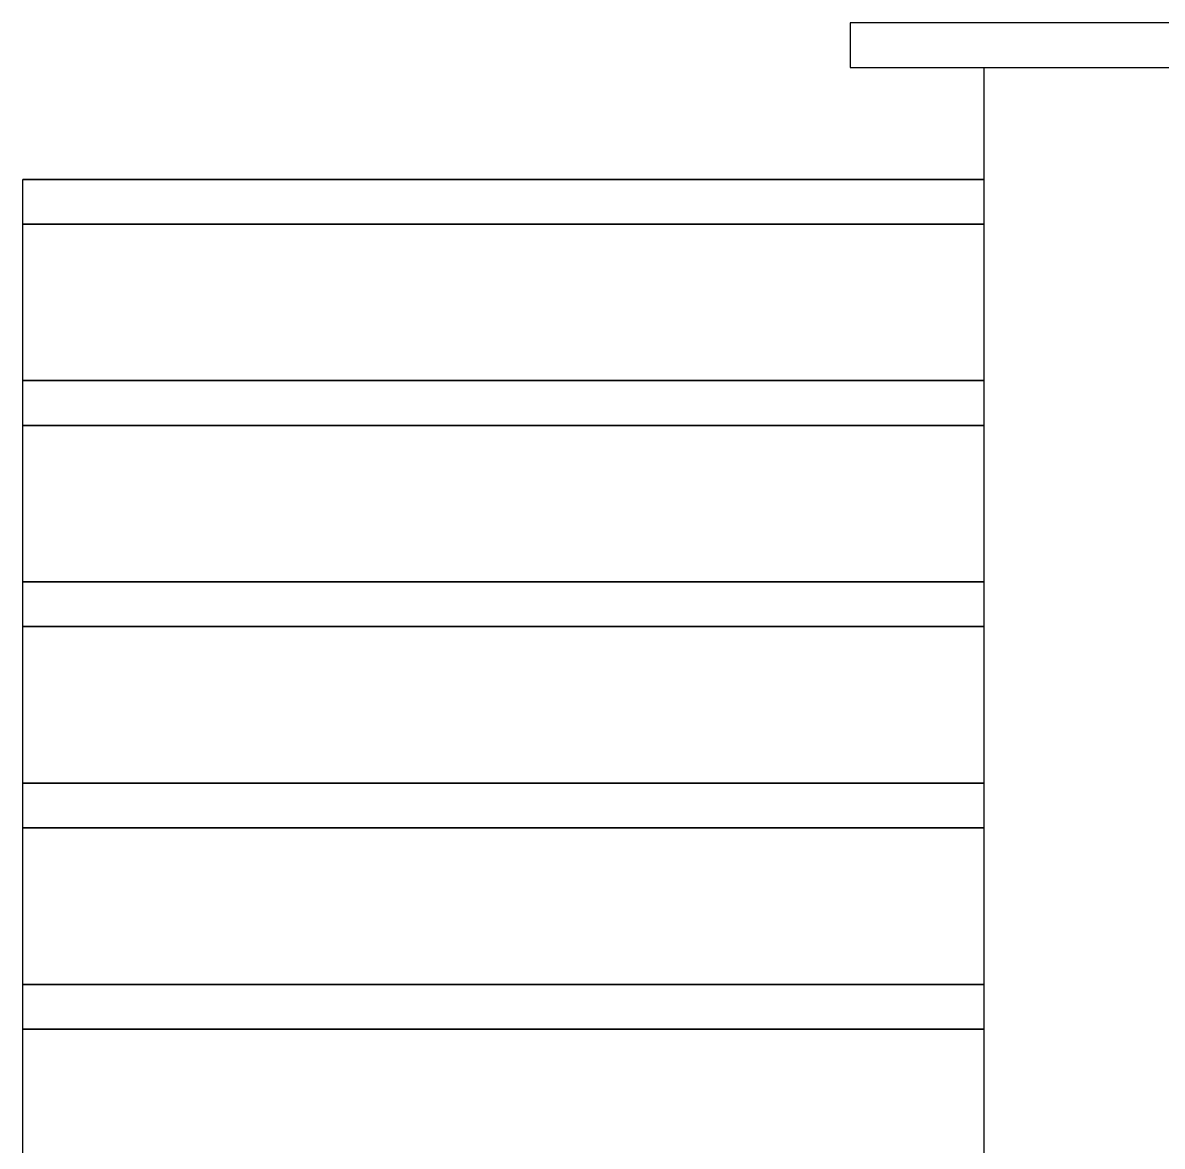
# Model space of a CAD drawing. Header units: millimetres. Extents: x 183355 to 194386, y -190559 to -183233.
# Drawn here: x 184942.2 to 185197, y -186493 to -186241.9 of the extents above; entities that cross this region are included whole.
import ezdxf

# ---------------------------------------------------------------- set-up
doc = ezdxf.new("R2010")
doc.units = ezdxf.units.MM
doc.header["$LTSCALE"] = 13
doc.layers.add('1', color=4, linetype='Continuous')
doc.layers.add('标注、文本', color=3, linetype='Continuous', lineweight=25)

# ---------------------------------------------------------------- blocks, each defined once
blk = doc.blocks.new('A$C43ED4F5E')
at = {"layer": '1', "ltscale": 5}
for p, q in [((335, 958.71), (185, 958.71)), ((185, 958.71), (185, 948.71)), ((335, 958.71), (185, 958.71)), ((185, 958.71), (185, 948.71)), ((185, 948.71), (335, 948.71)), ((185, 948.71), (335, 948.71)), ((215, 33.71), (215, 948.71)), ((215, 33.71), (215, 948.71)), ((0, 103.71), (0, 923.71)), ((0, 103.71), (0, 923.71)), ((215, 923.71), (0, 923.71)), ((215, 923.71), (0, 923.71)), ((215, 923.71), (0, 923.71)), ((215, 923.71), (0, 923.71)), ((0, 923.71), (215, 923.71)), ((0, 923.71), (215, 923.71)), ((215, 923.71), (0, 923.71)), ((215, 923.71), (0, 923.71)), ((215, 923.71), (0, 923.71)), ((215, 923.71), (0, 923.71)), ((0, 923.71), (215, 923.71)), ((0, 923.71), (215, 923.71)), ((215, 923.71), (0, 923.71)), ((215, 923.71), (0, 923.71)), ((215, 923.71), (0, 923.71)), ((215, 923.71), (0, 923.71)), ((0, 923.71), (215, 923.71)), ((0, 923.71), (215, 923.71)), ((215, 923.71), (0, 923.71)), ((215, 923.71), (0, 923.71)), ((215, 923.71), (0, 923.71)), ((215, 923.71), (0, 923.71)), ((0, 923.71), (215, 923.71)), ((0, 923.71), (215, 923.71)), ((215, 923.71), (0, 923.71)), ((215, 923.71), (0, 923.71)), ((215, 923.71), (0, 923.71)), ((215, 923.71), (0, 923.71)), ((0, 923.71), (215, 923.71)), ((0, 923.71), (215, 923.71)), ((215, 923.71), (0, 923.71)), ((215, 923.71), (0, 923.71)), ((215, 923.71), (0, 923.71)), ((215, 923.71), (0, 923.71)), ((0, 923.71), (215, 923.71)), ((0, 923.71), (215, 923.71)), ((215, 923.71), (0, 923.71)), ((215, 923.71), (0, 923.71)), ((215, 923.71), (0, 923.71)), ((215, 923.71), (0, 923.71)), ((0, 923.71), (215, 923.71)), ((0, 923.71), (215, 923.71)), ((215, 923.71), (0, 923.71)), ((215, 923.71), (0, 923.71)), ((215, 923.71), (0, 923.71)), ((215, 923.71), (0, 923.71)), ((0, 923.71), (215, 923.71)), ((0, 923.71), (215, 923.71)), ((215, 923.71), (0, 923.71)), ((215, 923.71), (0, 923.71)), ((215, 923.71), (0, 923.71)), ((215, 923.71), (0, 923.71)), ((0, 923.71), (215, 923.71)), ((0, 923.71), (215, 923.71)), ((215, 923.71), (0, 923.71)), ((215, 923.71), (0, 923.71)), ((215, 923.71), (0, 923.71)), ((215, 923.71), (0, 923.71)), ((0, 923.71), (215, 923.71)), ((0, 923.71), (215, 923.71)), ((215, 923.71), (0, 923.71)), ((215, 923.71), (0, 923.71)), ((215, 923.71), (0, 923.71)), ((215, 923.71), (0, 923.71)), ((0, 923.71), (215, 923.71)), ((0, 923.71), (215, 923.71)), ((215, 923.71), (0, 923.71)), ((215, 923.71), (0, 923.71)), ((215, 923.71), (0, 923.71)), ((215, 923.71), (0, 923.71)), ((0, 923.71), (215, 923.71)), ((0, 923.71), (215, 923.71)), ((215, 923.71), (0, 923.71)), ((215, 923.71), (0, 923.71)), ((215, 923.71), (0, 923.71)), ((215, 923.71), (0, 923.71)), ((0, 923.71), (215, 923.71)), ((0, 923.71), (215, 923.71)), ((215, 923.71), (0, 923.71)), ((215, 923.71), (0, 923.71)), ((215, 923.71), (0, 923.71)), ((215, 923.71), (0, 923.71)), ((0, 923.71), (215, 923.71)), ((0, 923.71), (215, 923.71)), ((215, 923.71), (0, 923.71)), ((215, 923.71), (0, 923.71)), ((215, 923.71), (0, 923.71)), ((215, 923.71), (0, 923.71)), ((0, 923.71), (215, 923.71)), ((0, 923.71), (215, 923.71)), ((215, 923.71), (0, 923.71)), ((215, 923.71), (0, 923.71)), ((215, 923.71), (0, 923.71)), ((215, 923.71), (0, 923.71)), ((0, 923.71), (215, 923.71)), ((0, 923.71), (215, 923.71)), ((215, 923.71), (0, 923.71)), ((215, 923.71), (0, 923.71)), ((215, 923.71), (0, 923.71)), ((215, 923.71), (0, 923.71)), ((0, 923.71), (215, 923.71)), ((0, 923.71), (215, 923.71)), ((215, 923.71), (0, 923.71)), ((215, 923.71), (0, 923.71)), ((215, 923.71), (0, 923.71)), ((215, 923.71), (0, 923.71)), ((0, 923.71), (215, 923.71)), ((0, 923.71), (215, 923.71)), ((215, 923.71), (0, 923.71)), ((215, 923.71), (0, 923.71)), ((215, 923.71), (0, 923.71)), ((215, 923.71), (0, 923.71)), ((0, 923.71), (215, 923.71)), ((0, 923.71), (215, 923.71)), ((215, 923.71), (0, 923.71)), ((215, 923.71), (0, 923.71)), ((215, 923.71), (0, 923.71)), ((215, 923.71), (0, 923.71)), ((0, 923.71), (215, 923.71)), ((0, 923.71), (215, 923.71)), ((215, 923.71), (0, 923.71)), ((215, 923.71), (0, 923.71)), ((215, 923.71), (0, 923.71)), ((215, 923.71), (0, 923.71)), ((0, 923.71), (215, 923.71)), ((0, 923.71), (215, 923.71)), ((215, 923.71), (0, 923.71)), ((215, 923.71), (0, 923.71)), ((215, 923.71), (0, 923.71)), ((215, 923.71), (0, 923.71)), ((0, 923.71), (215, 923.71)), ((0, 923.71), (215, 923.71)), ((215, 923.71), (0, 923.71)), ((215, 923.71), (0, 923.71)), ((215, 923.71), (0, 923.71)), ((215, 923.71), (0, 923.71)), ((0, 923.71), (215, 923.71)), ((0, 923.71), (215, 923.71)), ((215, 923.71), (0, 923.71)), ((215, 923.71), (0, 923.71)), ((215, 923.71), (0, 923.71)), ((215, 923.71), (0, 923.71)), ((0, 923.71), (215, 923.71)), ((0, 923.71), (215, 923.71)), ((215, 923.71), (0, 923.71)), ((215, 923.71), (0, 923.71)), ((215, 923.71), (0, 923.71)), ((215, 923.71), (0, 923.71)), ((0, 923.71), (215, 923.71)), ((0, 923.71), (215, 923.71)), ((215, 923.71), (0, 923.71)), ((215, 923.71), (0, 923.71)), ((215, 923.71), (0, 923.71)), ((215, 923.71), (0, 923.71)), ((0, 923.71), (215, 923.71)), ((0, 923.71), (215, 923.71)), ((215, 923.71), (0, 923.71)), ((215, 923.71), (0, 923.71)), ((215, 923.71), (0, 923.71)), ((215, 923.71), (0, 923.71)), ((0, 923.71), (215, 923.71)), ((0, 923.71), (215, 923.71)), ((215, 923.71), (0, 923.71)), ((215, 923.71), (0, 923.71)), ((215, 923.71), (0, 923.71)), ((215, 923.71), (0, 923.71)), ((0, 923.71), (215, 923.71)), ((0, 923.71), (215, 923.71)), ((215, 923.71), (0, 923.71)), ((215, 923.71), (0, 923.71)), ((215, 923.71), (0, 923.71)), ((215, 923.71), (0, 923.71)), ((0, 923.71), (215, 923.71)), ((0, 923.71), (215, 923.71)), ((215, 923.71), (0, 923.71)), ((215, 923.71), (0, 923.71)), ((215, 923.71), (0, 923.71)), ((215, 923.71), (0, 923.71)), ((0, 923.71), (215, 923.71)), ((0, 923.71), (215, 923.71)), ((215, 923.71), (0, 923.71)), ((215, 923.71), (0, 923.71)), ((215, 923.71), (0, 923.71)), ((215, 923.71), (0, 923.71)), ((0, 923.71), (215, 923.71)), ((0, 923.71), (215, 923.71)), ((215, 923.71), (0, 923.71)), ((215, 923.71), (0, 923.71)), ((215, 923.71), (0, 923.71)), ((215, 923.71), (0, 923.71)), ((0, 923.71), (215, 923.71)), ((0, 923.71), (215, 923.71)), ((215, 923.71), (0, 923.71)), ((215, 923.71), (0, 923.71)), ((215, 923.71), (0, 923.71)), ((215, 923.71), (0, 923.71)), ((0, 923.71), (215, 923.71)), ((0, 923.71), (215, 923.71)), ((215, 923.71), (0, 923.71)), ((215, 923.71), (0, 923.71)), ((215, 923.71), (0, 923.71)), ((215, 923.71), (0, 923.71)), ((0, 923.71), (215, 923.71)), ((0, 923.71), (215, 923.71)), ((215, 923.71), (0, 923.71)), ((215, 923.71), (0, 923.71)), ((215, 923.71), (0, 923.71)), ((215, 923.71), (0, 923.71)), ((0, 923.71), (215, 923.71)), ((0, 923.71), (215, 923.71)), ((215, 923.71), (0, 923.71)), ((215, 923.71), (0, 923.71)), ((215, 923.71), (0, 923.71)), ((215, 923.71), (0, 923.71)), ((0, 923.71), (215, 923.71)), ((0, 923.71), (215, 923.71)), ((215, 923.71), (0, 923.71)), ((215, 923.71), (0, 923.71)), ((215, 923.71), (0, 923.71)), ((215, 923.71), (0, 923.71)), ((0, 923.71), (215, 923.71)), ((0, 923.71), (215, 923.71)), ((215, 923.71), (0, 923.71)), ((215, 923.71), (0, 923.71)), ((215, 923.71), (0, 923.71)), ((215, 923.71), (0, 923.71)), ((0, 923.71), (215, 923.71)), ((0, 923.71), (215, 923.71)), ((215, 923.71), (0, 923.71)), ((215, 923.71), (0, 923.71)), ((215, 923.71), (0, 923.71)), ((215, 923.71), (0, 923.71)), ((0, 923.71), (215, 923.71)), ((0, 923.71), (215, 923.71)), ((215, 923.71), (0, 923.71)), ((215, 923.71), (0, 923.71)), ((215, 923.71), (0, 923.71)), ((215, 923.71), (0, 923.71)), ((0, 923.71), (215, 923.71)), ((0, 923.71), (215, 923.71)), ((215, 913.71), (0, 913.71)), ((215, 913.71), (0, 913.71)), ((215, 913.71), (0, 913.71)), ((215, 913.71), (0, 913.71)), ((0, 913.71), (215, 913.71)), ((215, 913.71), (0, 913.71)), ((215, 913.71), (0, 913.71)), ((215, 913.71), (0, 913.71)), ((215, 913.71), (0, 913.71)), ((0, 913.71), (215, 913.71)), ((215, 913.71), (0, 913.71)), ((215, 913.71), (0, 913.71)), ((215, 913.71), (0, 913.71)), ((215, 913.71), (0, 913.71)), ((0, 913.71), (215, 913.71)), ((215, 913.71), (0, 913.71)), ((215, 913.71), (0, 913.71)), ((215, 913.71), (0, 913.71)), ((215, 913.71), (0, 913.71)), ((0, 913.71), (215, 913.71)), ((215, 913.71), (0, 913.71)), ((215, 913.71), (0, 913.71)), ((215, 913.71), (0, 913.71)), ((215, 913.71), (0, 913.71)), ((0, 913.71), (215, 913.71)), ((215, 913.71), (0, 913.71)), ((215, 913.71), (0, 913.71)), ((215, 913.71), (0, 913.71)), ((215, 913.71), (0, 913.71)), ((0, 913.71), (215, 913.71)), ((215, 913.71), (0, 913.71)), ((215, 913.71), (0, 913.71)), ((215, 913.71), (0, 913.71)), ((215, 913.71), (0, 913.71)), ((0, 913.71), (215, 913.71)), ((215, 913.71), (0, 913.71)), ((215, 913.71), (0, 913.71)), ((215, 913.71), (0, 913.71)), ((215, 913.71), (0, 913.71)), ((0, 913.71), (215, 913.71)), ((215, 913.71), (0, 913.71)), ((215, 913.71), (0, 913.71)), ((215, 913.71), (0, 913.71)), ((215, 913.71), (0, 913.71)), ((0, 913.71), (215, 913.71)), ((215, 913.71), (0, 913.71)), ((215, 913.71), (0, 913.71)), ((215, 913.71), (0, 913.71)), ((215, 913.71), (0, 913.71)), ((0, 913.71), (215, 913.71)), ((215, 913.71), (0, 913.71)), ((215, 913.71), (0, 913.71)), ((215, 913.71), (0, 913.71)), ((215, 913.71), (0, 913.71)), ((0, 913.71), (215, 913.71)), ((215, 913.71), (0, 913.71)), ((215, 913.71), (0, 913.71)), ((215, 913.71), (0, 913.71)), ((215, 913.71), (0, 913.71)), ((0, 913.71), (215, 913.71)), ((215, 913.71), (0, 913.71)), ((215, 913.71), (0, 913.71)), ((215, 913.71), (0, 913.71)), ((215, 913.71), (0, 913.71)), ((0, 913.71), (215, 913.71)), ((215, 913.71), (0, 913.71)), ((215, 913.71), (0, 913.71)), ((215, 913.71), (0, 913.71)), ((215, 913.71), (0, 913.71)), ((0, 913.71), (215, 913.71)), ((215, 913.71), (0, 913.71)), ((215, 913.71), (0, 913.71)), ((215, 913.71), (0, 913.71)), ((215, 913.71), (0, 913.71)), ((0, 913.71), (215, 913.71)), ((215, 913.71), (0, 913.71)), ((215, 913.71), (0, 913.71)), ((215, 913.71), (0, 913.71)), ((215, 913.71), (0, 913.71)), ((0, 913.71), (215, 913.71)), ((215, 913.71), (0, 913.71)), ((215, 913.71), (0, 913.71)), ((215, 913.71), (0, 913.71)), ((215, 913.71), (0, 913.71)), ((0, 913.71), (215, 913.71)), ((215, 913.71), (0, 913.71)), ((215, 913.71), (0, 913.71)), ((215, 913.71), (0, 913.71)), ((215, 913.71), (0, 913.71)), ((0, 913.71), (215, 913.71)), ((215, 913.71), (0, 913.71)), ((215, 913.71), (0, 913.71)), ((215, 913.71), (0, 913.71)), ((215, 913.71), (0, 913.71)), ((0, 913.71), (215, 913.71)), ((215, 913.71), (0, 913.71)), ((215, 913.71), (0, 913.71)), ((215, 913.71), (0, 913.71)), ((215, 913.71), (0, 913.71)), ((0, 913.71), (215, 913.71)), ((215, 913.71), (0, 913.71)), ((215, 913.71), (0, 913.71)), ((215, 913.71), (0, 913.71)), ((215, 913.71), (0, 913.71)), ((0, 913.71), (215, 913.71)), ((215, 913.71), (0, 913.71)), ((215, 913.71), (0, 913.71)), ((215, 913.71), (0, 913.71)), ((215, 913.71), (0, 913.71)), ((0, 913.71), (215, 913.71)), ((215, 913.71), (0, 913.71)), ((215, 913.71), (0, 913.71)), ((215, 913.71), (0, 913.71)), ((215, 913.71), (0, 913.71)), ((0, 913.71), (215, 913.71)), ((215, 913.71), (0, 913.71)), ((215, 913.71), (0, 913.71)), ((215, 913.71), (0, 913.71)), ((215, 913.71), (0, 913.71)), ((0, 913.71), (215, 913.71)), ((215, 913.71), (0, 913.71)), ((215, 913.71), (0, 913.71)), ((215, 913.71), (0, 913.71)), ((215, 913.71), (0, 913.71)), ((0, 913.71), (215, 913.71)), ((215, 913.71), (0, 913.71)), ((215, 913.71), (0, 913.71)), ((215, 913.71), (0, 913.71)), ((215, 913.71), (0, 913.71)), ((0, 913.71), (215, 913.71)), ((215, 913.71), (0, 913.71)), ((215, 913.71), (0, 913.71)), ((215, 913.71), (0, 913.71)), ((215, 913.71), (0, 913.71)), ((0, 913.71), (215, 913.71)), ((215, 913.71), (0, 913.71)), ((215, 913.71), (0, 913.71)), ((215, 913.71), (0, 913.71)), ((215, 913.71), (0, 913.71)), ((0, 913.71), (215, 913.71)), ((215, 913.71), (0, 913.71)), ((215, 913.71), (0, 913.71)), ((215, 913.71), (0, 913.71)), ((215, 913.71), (0, 913.71)), ((0, 913.71), (215, 913.71)), ((215, 913.71), (0, 913.71)), ((215, 913.71), (0, 913.71)), ((215, 913.71), (0, 913.71)), ((215, 913.71), (0, 913.71)), ((0, 913.71), (215, 913.71)), ((215, 913.71), (0, 913.71)), ((215, 913.71), (0, 913.71)), ((215, 913.71), (0, 913.71)), ((215, 913.71), (0, 913.71)), ((0, 913.71), (215, 913.71)), ((215, 913.71), (0, 913.71)), ((215, 913.71), (0, 913.71)), ((215, 913.71), (0, 913.71)), ((215, 913.71), (0, 913.71)), ((0, 913.71), (215, 913.71)), ((215, 913.71), (0, 913.71)), ((215, 913.71), (0, 913.71)), ((215, 913.71), (0, 913.71)), ((215, 913.71), (0, 913.71)), ((0, 913.71), (215, 913.71)), ((215, 913.71), (0, 913.71)), ((215, 913.71), (0, 913.71)), ((215, 913.71), (0, 913.71)), ((215, 913.71), (0, 913.71)), ((0, 913.71), (215, 913.71)), ((215, 913.71), (0, 913.71)), ((215, 913.71), (0, 913.71)), ((215, 913.71), (0, 913.71)), ((215, 913.71), (0, 913.71)), ((0, 913.71), (215, 913.71)), ((215, 913.71), (0, 913.71)), ((215, 913.71), (0, 913.71)), ((215, 913.71), (0, 913.71)), ((215, 913.71), (0, 913.71)), ((0, 913.71), (215, 913.71)), ((215, 913.71), (0, 913.71)), ((215, 913.71), (0, 913.71)), ((215, 913.71), (0, 913.71)), ((215, 913.71), (0, 913.71)), ((0, 913.71), (215, 913.71)), ((215, 913.71), (0, 913.71)), ((215, 913.71), (0, 913.71)), ((215, 913.71), (0, 913.71)), ((215, 913.71), (0, 913.71)), ((0, 913.71), (215, 913.71)), ((215, 913.71), (0, 913.71)), ((215, 913.71), (0, 913.71)), ((215, 913.71), (0, 913.71)), ((215, 913.71), (0, 913.71)), ((0, 913.71), (215, 913.71)), ((215, 913.71), (0, 913.71)), ((215, 913.71), (0, 913.71)), ((215, 913.71), (0, 913.71)), ((215, 913.71), (0, 913.71)), ((0, 913.71), (215, 913.71)), ((215, 878.71), (0, 878.71)), ((215, 878.71), (0, 878.71)), ((215, 878.71), (0, 878.71)), ((215, 878.71), (0, 878.71)), ((0, 878.71), (215, 878.71)), ((0, 878.71), (215, 878.71)), ((215, 878.71), (0, 878.71)), ((215, 878.71), (0, 878.71)), ((215, 878.71), (0, 878.71)), ((215, 878.71), (0, 878.71)), ((0, 878.71), (215, 878.71)), ((0, 878.71), (215, 878.71)), ((215, 878.71), (0, 878.71)), ((215, 878.71), (0, 878.71)), ((215, 878.71), (0, 878.71)), ((215, 878.71), (0, 878.71)), ((0, 878.71), (215, 878.71)), ((0, 878.71), (215, 878.71)), ((215, 878.71), (0, 878.71)), ((215, 878.71), (0, 878.71)), ((215, 878.71), (0, 878.71)), ((215, 878.71), (0, 878.71)), ((0, 878.71), (215, 878.71)), ((0, 878.71), (215, 878.71)), ((215, 878.71), (0, 878.71)), ((215, 878.71), (0, 878.71)), ((215, 878.71), (0, 878.71)), ((215, 878.71), (0, 878.71)), ((0, 878.71), (215, 878.71)), ((0, 878.71), (215, 878.71)), ((215, 878.71), (0, 878.71)), ((215, 878.71), (0, 878.71)), ((215, 878.71), (0, 878.71)), ((215, 878.71), (0, 878.71)), ((0, 878.71), (215, 878.71)), ((0, 878.71), (215, 878.71)), ((215, 878.71), (0, 878.71)), ((215, 878.71), (0, 878.71)), ((215, 878.71), (0, 878.71)), ((215, 878.71), (0, 878.71)), ((0, 878.71), (215, 878.71)), ((0, 878.71), (215, 878.71)), ((215, 878.71), (0, 878.71)), ((215, 878.71), (0, 878.71)), ((215, 878.71), (0, 878.71)), ((215, 878.71), (0, 878.71)), ((0, 878.71), (215, 878.71)), ((0, 878.71), (215, 878.71)), ((215, 868.71), (0, 868.71)), ((215, 868.71), (0, 868.71)), ((215, 868.71), (0, 868.71)), ((215, 868.71), (0, 868.71)), ((0, 868.71), (215, 868.71)), ((215, 868.71), (0, 868.71)), ((215, 868.71), (0, 868.71)), ((215, 868.71), (0, 868.71)), ((215, 868.71), (0, 868.71)), ((0, 868.71), (215, 868.71)), ((215, 868.71), (0, 868.71)), ((215, 868.71), (0, 868.71)), ((215, 868.71), (0, 868.71)), ((215, 868.71), (0, 868.71)), ((0, 868.71), (215, 868.71)), ((215, 868.71), (0, 868.71)), ((215, 868.71), (0, 868.71)), ((215, 868.71), (0, 868.71)), ((215, 868.71), (0, 868.71)), ((0, 868.71), (215, 868.71)), ((215, 868.71), (0, 868.71)), ((215, 868.71), (0, 868.71)), ((215, 868.71), (0, 868.71)), ((215, 868.71), (0, 868.71)), ((0, 868.71), (215, 868.71)), ((215, 868.71), (0, 868.71)), ((215, 868.71), (0, 868.71)), ((215, 868.71), (0, 868.71)), ((215, 868.71), (0, 868.71)), ((0, 868.71), (215, 868.71)), ((215, 868.71), (0, 868.71)), ((215, 868.71), (0, 868.71)), ((215, 868.71), (0, 868.71)), ((215, 868.71), (0, 868.71)), ((0, 868.71), (215, 868.71)), ((215, 868.71), (0, 868.71)), ((215, 868.71), (0, 868.71)), ((215, 868.71), (0, 868.71)), ((215, 868.71), (0, 868.71)), ((0, 868.71), (215, 868.71)), ((215, 833.71), (0, 833.71)), ((215, 833.71), (0, 833.71)), ((215, 833.71), (0, 833.71)), ((215, 833.71), (0, 833.71)), ((0, 833.71), (215, 833.71)), ((0, 833.71), (215, 833.71)), ((215, 833.71), (0, 833.71)), ((215, 833.71), (0, 833.71)), ((215, 833.71), (0, 833.71)), ((215, 833.71), (0, 833.71)), ((0, 833.71), (215, 833.71)), ((0, 833.71), (215, 833.71)), ((215, 833.71), (0, 833.71)), ((215, 833.71), (0, 833.71)), ((215, 833.71), (0, 833.71)), ((215, 833.71), (0, 833.71)), ((0, 833.71), (215, 833.71)), ((0, 833.71), (215, 833.71)), ((215, 833.71), (0, 833.71)), ((215, 833.71), (0, 833.71)), ((215, 833.71), (0, 833.71)), ((215, 833.71), (0, 833.71)), ((0, 833.71), (215, 833.71)), ((0, 833.71), (215, 833.71)), ((215, 833.71), (0, 833.71)), ((215, 833.71), (0, 833.71)), ((215, 833.71), (0, 833.71)), ((215, 833.71), (0, 833.71)), ((0, 833.71), (215, 833.71)), ((0, 833.71), (215, 833.71)), ((215, 833.71), (0, 833.71)), ((215, 833.71), (0, 833.71)), ((215, 833.71), (0, 833.71)), ((215, 833.71), (0, 833.71)), ((0, 833.71), (215, 833.71)), ((0, 833.71), (215, 833.71)), ((215, 833.71), (0, 833.71)), ((215, 833.71), (0, 833.71)), ((215, 833.71), (0, 833.71)), ((215, 833.71), (0, 833.71)), ((0, 833.71), (215, 833.71)), ((0, 833.71), (215, 833.71)), ((215, 833.71), (0, 833.71)), ((215, 833.71), (0, 833.71)), ((215, 833.71), (0, 833.71)), ((215, 833.71), (0, 833.71)), ((0, 833.71), (215, 833.71)), ((0, 833.71), (215, 833.71)), ((215, 823.71), (0, 823.71)), ((215, 823.71), (0, 823.71)), ((215, 823.71), (0, 823.71)), ((215, 823.71), (0, 823.71)), ((0, 823.71), (215, 823.71)), ((215, 823.71), (0, 823.71)), ((215, 823.71), (0, 823.71)), ((215, 823.71), (0, 823.71)), ((215, 823.71), (0, 823.71)), ((0, 823.71), (215, 823.71)), ((215, 823.71), (0, 823.71)), ((215, 823.71), (0, 823.71)), ((215, 823.71), (0, 823.71)), ((215, 823.71), (0, 823.71)), ((0, 823.71), (215, 823.71)), ((215, 823.71), (0, 823.71)), ((215, 823.71), (0, 823.71)), ((215, 823.71), (0, 823.71)), ((215, 823.71), (0, 823.71)), ((0, 823.71), (215, 823.71)), ((215, 823.71), (0, 823.71)), ((215, 823.71), (0, 823.71)), ((215, 823.71), (0, 823.71)), ((215, 823.71), (0, 823.71)), ((0, 823.71), (215, 823.71)), ((215, 823.71), (0, 823.71)), ((215, 823.71), (0, 823.71)), ((215, 823.71), (0, 823.71)), ((215, 823.71), (0, 823.71)), ((0, 823.71), (215, 823.71)), ((215, 823.71), (0, 823.71)), ((215, 823.71), (0, 823.71)), ((215, 823.71), (0, 823.71)), ((215, 823.71), (0, 823.71)), ((0, 823.71), (215, 823.71)), ((215, 823.71), (0, 823.71)), ((215, 823.71), (0, 823.71)), ((215, 823.71), (0, 823.71)), ((215, 823.71), (0, 823.71)), ((0, 823.71), (215, 823.71)), ((215, 788.71), (0, 788.71)), ((215, 788.71), (0, 788.71)), ((215, 788.71), (0, 788.71)), ((215, 788.71), (0, 788.71)), ((0, 788.71), (215, 788.71)), ((0, 788.71), (215, 788.71)), ((215, 788.71), (0, 788.71)), ((215, 788.71), (0, 788.71)), ((215, 788.71), (0, 788.71)), ((215, 788.71), (0, 788.71)), ((0, 788.71), (215, 788.71)), ((0, 788.71), (215, 788.71)), ((215, 788.71), (0, 788.71)), ((215, 788.71), (0, 788.71)), ((215, 788.71), (0, 788.71)), ((215, 788.71), (0, 788.71)), ((0, 788.71), (215, 788.71)), ((0, 788.71), (215, 788.71)), ((215, 788.71), (0, 788.71)), ((215, 788.71), (0, 788.71)), ((215, 788.71), (0, 788.71)), ((215, 788.71), (0, 788.71)), ((0, 788.71), (215, 788.71)), ((0, 788.71), (215, 788.71)), ((215, 788.71), (0, 788.71)), ((215, 788.71), (0, 788.71)), ((215, 788.71), (0, 788.71)), ((215, 788.71), (0, 788.71)), ((0, 788.71), (215, 788.71)), ((0, 788.71), (215, 788.71)), ((215, 788.71), (0, 788.71)), ((215, 788.71), (0, 788.71)), ((215, 788.71), (0, 788.71)), ((215, 788.71), (0, 788.71)), ((0, 788.71), (215, 788.71)), ((0, 788.71), (215, 788.71)), ((215, 788.71), (0, 788.71)), ((215, 788.71), (0, 788.71)), ((215, 788.71), (0, 788.71)), ((215, 788.71), (0, 788.71)), ((0, 788.71), (215, 788.71)), ((0, 788.71), (215, 788.71)), ((215, 788.71), (0, 788.71)), ((215, 788.71), (0, 788.71)), ((215, 788.71), (0, 788.71)), ((215, 788.71), (0, 788.71)), ((0, 788.71), (215, 788.71)), ((0, 788.71), (215, 788.71)), ((215, 778.71), (0, 778.71)), ((215, 778.71), (0, 778.71)), ((215, 778.71), (0, 778.71)), ((215, 778.71), (0, 778.71)), ((0, 778.71), (215, 778.71)), ((215, 778.71), (0, 778.71)), ((215, 778.71), (0, 778.71)), ((215, 778.71), (0, 778.71)), ((215, 778.71), (0, 778.71)), ((0, 778.71), (215, 778.71)), ((215, 778.71), (0, 778.71)), ((215, 778.71), (0, 778.71)), ((215, 778.71), (0, 778.71)), ((215, 778.71), (0, 778.71)), ((0, 778.71), (215, 778.71)), ((215, 778.71), (0, 778.71)), ((215, 778.71), (0, 778.71)), ((215, 778.71), (0, 778.71)), ((215, 778.71), (0, 778.71)), ((0, 778.71), (215, 778.71)), ((215, 778.71), (0, 778.71)), ((215, 778.71), (0, 778.71)), ((215, 778.71), (0, 778.71)), ((215, 778.71), (0, 778.71)), ((0, 778.71), (215, 778.71)), ((215, 778.71), (0, 778.71)), ((215, 778.71), (0, 778.71)), ((215, 778.71), (0, 778.71)), ((215, 778.71), (0, 778.71)), ((0, 778.71), (215, 778.71)), ((215, 778.71), (0, 778.71)), ((215, 778.71), (0, 778.71)), ((215, 778.71), (0, 778.71)), ((215, 778.71), (0, 778.71)), ((0, 778.71), (215, 778.71)), ((215, 778.71), (0, 778.71)), ((215, 778.71), (0, 778.71)), ((215, 778.71), (0, 778.71)), ((215, 778.71), (0, 778.71)), ((0, 778.71), (215, 778.71)), ((215, 743.71), (0, 743.71)), ((215, 743.71), (0, 743.71)), ((215, 743.71), (0, 743.71)), ((215, 743.71), (0, 743.71)), ((0, 743.71), (215, 743.71)), ((0, 743.71), (215, 743.71)), ((215, 743.71), (0, 743.71)), ((215, 743.71), (0, 743.71)), ((215, 743.71), (0, 743.71)), ((215, 743.71), (0, 743.71)), ((0, 743.71), (215, 743.71)), ((0, 743.71), (215, 743.71)), ((215, 743.71), (0, 743.71)), ((215, 743.71), (0, 743.71)), ((215, 743.71), (0, 743.71)), ((215, 743.71), (0, 743.71)), ((0, 743.71), (215, 743.71)), ((0, 743.71), (215, 743.71)), ((215, 743.71), (0, 743.71)), ((215, 743.71), (0, 743.71)), ((215, 743.71), (0, 743.71)), ((215, 743.71), (0, 743.71)), ((0, 743.71), (215, 743.71)), ((0, 743.71), (215, 743.71)), ((215, 733.71), (0, 733.71)), ((215, 733.71), (0, 733.71)), ((215, 733.71), (0, 733.71)), ((215, 733.71), (0, 733.71)), ((0, 733.71), (215, 733.71)), ((215, 733.71), (0, 733.71)), ((215, 733.71), (0, 733.71)), ((215, 733.71), (0, 733.71)), ((215, 733.71), (0, 733.71)), ((0, 733.71), (215, 733.71)), ((215, 733.71), (0, 733.71)), ((215, 733.71), (0, 733.71)), ((215, 733.71), (0, 733.71)), ((215, 733.71), (0, 733.71)), ((0, 733.71), (215, 733.71)), ((215, 733.71), (0, 733.71)), ((215, 733.71), (0, 733.71)), ((215, 733.71), (0, 733.71)), ((215, 733.71), (0, 733.71)), ((0, 733.71), (215, 733.71))]:
    blk.add_line(p, q, dxfattribs=at)
at = {"layer": '标注、文本', "color": 4, "lineweight": 30}
for p, q in [((335, 958.71), (185, 958.71)), ((185, 958.71), (185, 948.71)), ((335, 958.71), (185, 958.71)), ((185, 958.71), (185, 948.71)), ((185, 948.71), (335, 948.71)), ((185, 948.71), (335, 948.71)), ((215, 33.71), (215, 948.71)), ((215, 33.71), (215, 948.71)), ((0, 103.71), (0, 923.71)), ((0, 103.71), (0, 923.71)), ((215, 923.71), (0, 923.71)), ((215, 923.71), (0, 923.71)), ((215, 923.71), (0, 923.71)), ((215, 923.71), (0, 923.71)), ((0, 923.71), (215, 923.71)), ((0, 923.71), (215, 923.71)), ((215, 923.71), (0, 923.71)), ((215, 923.71), (0, 923.71)), ((215, 923.71), (0, 923.71)), ((215, 923.71), (0, 923.71)), ((0, 923.71), (215, 923.71)), ((0, 923.71), (215, 923.71)), ((215, 923.71), (0, 923.71)), ((215, 923.71), (0, 923.71)), ((215, 923.71), (0, 923.71)), ((215, 923.71), (0, 923.71)), ((0, 923.71), (215, 923.71)), ((0, 923.71), (215, 923.71)), ((215, 923.71), (0, 923.71)), ((215, 923.71), (0, 923.71)), ((215, 923.71), (0, 923.71)), ((215, 923.71), (0, 923.71)), ((0, 923.71), (215, 923.71)), ((0, 923.71), (215, 923.71)), ((215, 923.71), (0, 923.71)), ((215, 923.71), (0, 923.71)), ((215, 923.71), (0, 923.71)), ((215, 923.71), (0, 923.71)), ((0, 923.71), (215, 923.71)), ((0, 923.71), (215, 923.71)), ((215, 923.71), (0, 923.71)), ((215, 923.71), (0, 923.71)), ((215, 923.71), (0, 923.71)), ((215, 923.71), (0, 923.71)), ((0, 923.71), (215, 923.71)), ((0, 923.71), (215, 923.71)), ((215, 923.71), (0, 923.71)), ((215, 923.71), (0, 923.71)), ((215, 923.71), (0, 923.71)), ((215, 923.71), (0, 923.71)), ((0, 923.71), (215, 923.71)), ((0, 923.71), (215, 923.71)), ((215, 923.71), (0, 923.71)), ((215, 923.71), (0, 923.71)), ((215, 923.71), (0, 923.71)), ((215, 923.71), (0, 923.71)), ((0, 923.71), (215, 923.71)), ((0, 923.71), (215, 923.71)), ((215, 923.71), (0, 923.71)), ((215, 923.71), (0, 923.71)), ((215, 923.71), (0, 923.71)), ((215, 923.71), (0, 923.71)), ((0, 923.71), (215, 923.71)), ((0, 923.71), (215, 923.71)), ((215, 923.71), (0, 923.71)), ((215, 923.71), (0, 923.71)), ((215, 923.71), (0, 923.71)), ((215, 923.71), (0, 923.71)), ((0, 923.71), (215, 923.71)), ((0, 923.71), (215, 923.71)), ((215, 923.71), (0, 923.71)), ((215, 923.71), (0, 923.71)), ((215, 923.71), (0, 923.71)), ((215, 923.71), (0, 923.71)), ((0, 923.71), (215, 923.71)), ((0, 923.71), (215, 923.71)), ((215, 923.71), (0, 923.71)), ((215, 923.71), (0, 923.71)), ((215, 923.71), (0, 923.71)), ((215, 923.71), (0, 923.71)), ((0, 923.71), (215, 923.71)), ((0, 923.71), (215, 923.71)), ((215, 923.71), (0, 923.71)), ((215, 923.71), (0, 923.71)), ((215, 923.71), (0, 923.71)), ((215, 923.71), (0, 923.71)), ((0, 923.71), (215, 923.71)), ((0, 923.71), (215, 923.71)), ((215, 923.71), (0, 923.71)), ((215, 923.71), (0, 923.71)), ((215, 923.71), (0, 923.71)), ((215, 923.71), (0, 923.71)), ((0, 923.71), (215, 923.71)), ((0, 923.71), (215, 923.71)), ((215, 923.71), (0, 923.71)), ((215, 923.71), (0, 923.71)), ((215, 923.71), (0, 923.71)), ((215, 923.71), (0, 923.71)), ((0, 923.71), (215, 923.71)), ((0, 923.71), (215, 923.71)), ((215, 923.71), (0, 923.71)), ((215, 923.71), (0, 923.71)), ((215, 923.71), (0, 923.71)), ((215, 923.71), (0, 923.71)), ((0, 923.71), (215, 923.71)), ((0, 923.71), (215, 923.71)), ((215, 923.71), (0, 923.71)), ((215, 923.71), (0, 923.71)), ((215, 923.71), (0, 923.71)), ((215, 923.71), (0, 923.71)), ((0, 923.71), (215, 923.71)), ((0, 923.71), (215, 923.71)), ((215, 923.71), (0, 923.71)), ((215, 923.71), (0, 923.71)), ((215, 923.71), (0, 923.71)), ((215, 923.71), (0, 923.71)), ((0, 923.71), (215, 923.71)), ((0, 923.71), (215, 923.71)), ((215, 923.71), (0, 923.71)), ((215, 923.71), (0, 923.71)), ((215, 923.71), (0, 923.71)), ((215, 923.71), (0, 923.71)), ((0, 923.71), (215, 923.71)), ((0, 923.71), (215, 923.71)), ((215, 923.71), (0, 923.71)), ((215, 923.71), (0, 923.71)), ((215, 923.71), (0, 923.71)), ((215, 923.71), (0, 923.71)), ((0, 923.71), (215, 923.71)), ((0, 923.71), (215, 923.71)), ((215, 923.71), (0, 923.71)), ((215, 923.71), (0, 923.71)), ((215, 923.71), (0, 923.71)), ((215, 923.71), (0, 923.71)), ((0, 923.71), (215, 923.71)), ((0, 923.71), (215, 923.71)), ((215, 923.71), (0, 923.71)), ((215, 923.71), (0, 923.71)), ((215, 923.71), (0, 923.71)), ((215, 923.71), (0, 923.71)), ((0, 923.71), (215, 923.71)), ((0, 923.71), (215, 923.71)), ((215, 923.71), (0, 923.71)), ((215, 923.71), (0, 923.71)), ((215, 923.71), (0, 923.71)), ((215, 923.71), (0, 923.71)), ((0, 923.71), (215, 923.71)), ((0, 923.71), (215, 923.71)), ((215, 923.71), (0, 923.71)), ((215, 923.71), (0, 923.71)), ((215, 923.71), (0, 923.71)), ((215, 923.71), (0, 923.71)), ((0, 923.71), (215, 923.71)), ((0, 923.71), (215, 923.71)), ((215, 923.71), (0, 923.71)), ((215, 923.71), (0, 923.71)), ((215, 923.71), (0, 923.71)), ((215, 923.71), (0, 923.71)), ((0, 923.71), (215, 923.71)), ((0, 923.71), (215, 923.71)), ((215, 923.71), (0, 923.71)), ((215, 923.71), (0, 923.71)), ((215, 923.71), (0, 923.71)), ((215, 923.71), (0, 923.71)), ((0, 923.71), (215, 923.71)), ((0, 923.71), (215, 923.71)), ((215, 923.71), (0, 923.71)), ((215, 923.71), (0, 923.71)), ((215, 923.71), (0, 923.71)), ((215, 923.71), (0, 923.71)), ((0, 923.71), (215, 923.71)), ((0, 923.71), (215, 923.71)), ((215, 923.71), (0, 923.71)), ((215, 923.71), (0, 923.71)), ((215, 923.71), (0, 923.71)), ((215, 923.71), (0, 923.71)), ((0, 923.71), (215, 923.71)), ((0, 923.71), (215, 923.71)), ((215, 923.71), (0, 923.71)), ((215, 923.71), (0, 923.71)), ((215, 923.71), (0, 923.71)), ((215, 923.71), (0, 923.71)), ((0, 923.71), (215, 923.71)), ((0, 923.71), (215, 923.71)), ((215, 923.71), (0, 923.71)), ((215, 923.71), (0, 923.71)), ((215, 923.71), (0, 923.71)), ((215, 923.71), (0, 923.71)), ((0, 923.71), (215, 923.71)), ((0, 923.71), (215, 923.71)), ((215, 923.71), (0, 923.71)), ((215, 923.71), (0, 923.71)), ((215, 923.71), (0, 923.71)), ((215, 923.71), (0, 923.71)), ((0, 923.71), (215, 923.71)), ((0, 923.71), (215, 923.71)), ((215, 923.71), (0, 923.71)), ((215, 923.71), (0, 923.71)), ((215, 923.71), (0, 923.71)), ((215, 923.71), (0, 923.71)), ((0, 923.71), (215, 923.71)), ((0, 923.71), (215, 923.71)), ((215, 923.71), (0, 923.71)), ((215, 923.71), (0, 923.71)), ((215, 923.71), (0, 923.71)), ((215, 923.71), (0, 923.71)), ((0, 923.71), (215, 923.71)), ((0, 923.71), (215, 923.71)), ((215, 923.71), (0, 923.71)), ((215, 923.71), (0, 923.71)), ((215, 923.71), (0, 923.71)), ((215, 923.71), (0, 923.71)), ((0, 923.71), (215, 923.71)), ((0, 923.71), (215, 923.71)), ((215, 923.71), (0, 923.71)), ((215, 923.71), (0, 923.71)), ((215, 923.71), (0, 923.71)), ((215, 923.71), (0, 923.71)), ((0, 923.71), (215, 923.71)), ((0, 923.71), (215, 923.71)), ((215, 923.71), (0, 923.71)), ((215, 923.71), (0, 923.71)), ((215, 923.71), (0, 923.71)), ((215, 923.71), (0, 923.71)), ((0, 923.71), (215, 923.71)), ((0, 923.71), (215, 923.71)), ((215, 923.71), (0, 923.71)), ((215, 923.71), (0, 923.71)), ((215, 923.71), (0, 923.71)), ((215, 923.71), (0, 923.71)), ((0, 923.71), (215, 923.71)), ((0, 923.71), (215, 923.71)), ((215, 923.71), (0, 923.71)), ((215, 923.71), (0, 923.71)), ((215, 923.71), (0, 923.71)), ((215, 923.71), (0, 923.71)), ((0, 923.71), (215, 923.71)), ((0, 923.71), (215, 923.71)), ((215, 923.71), (0, 923.71)), ((215, 923.71), (0, 923.71)), ((215, 923.71), (0, 923.71)), ((215, 923.71), (0, 923.71)), ((0, 923.71), (215, 923.71)), ((0, 923.71), (215, 923.71)), ((215, 923.71), (0, 923.71)), ((215, 923.71), (0, 923.71)), ((215, 923.71), (0, 923.71)), ((215, 923.71), (0, 923.71)), ((0, 923.71), (215, 923.71)), ((0, 923.71), (215, 923.71)), ((215, 913.71), (0, 913.71)), ((215, 913.71), (0, 913.71)), ((215, 913.71), (0, 913.71)), ((215, 913.71), (0, 913.71)), ((0, 913.71), (215, 913.71)), ((215, 913.71), (0, 913.71)), ((215, 913.71), (0, 913.71)), ((215, 913.71), (0, 913.71)), ((215, 913.71), (0, 913.71)), ((0, 913.71), (215, 913.71)), ((215, 913.71), (0, 913.71)), ((215, 913.71), (0, 913.71)), ((215, 913.71), (0, 913.71)), ((215, 913.71), (0, 913.71)), ((0, 913.71), (215, 913.71)), ((215, 913.71), (0, 913.71)), ((215, 913.71), (0, 913.71)), ((215, 913.71), (0, 913.71)), ((215, 913.71), (0, 913.71)), ((0, 913.71), (215, 913.71)), ((215, 913.71), (0, 913.71)), ((215, 913.71), (0, 913.71)), ((215, 913.71), (0, 913.71)), ((215, 913.71), (0, 913.71)), ((0, 913.71), (215, 913.71)), ((215, 913.71), (0, 913.71)), ((215, 913.71), (0, 913.71)), ((215, 913.71), (0, 913.71)), ((215, 913.71), (0, 913.71)), ((0, 913.71), (215, 913.71)), ((215, 913.71), (0, 913.71)), ((215, 913.71), (0, 913.71)), ((215, 913.71), (0, 913.71)), ((215, 913.71), (0, 913.71)), ((0, 913.71), (215, 913.71)), ((215, 913.71), (0, 913.71)), ((215, 913.71), (0, 913.71)), ((215, 913.71), (0, 913.71)), ((215, 913.71), (0, 913.71)), ((0, 913.71), (215, 913.71)), ((215, 913.71), (0, 913.71)), ((215, 913.71), (0, 913.71)), ((215, 913.71), (0, 913.71)), ((215, 913.71), (0, 913.71)), ((0, 913.71), (215, 913.71)), ((215, 913.71), (0, 913.71)), ((215, 913.71), (0, 913.71)), ((215, 913.71), (0, 913.71)), ((215, 913.71), (0, 913.71)), ((0, 913.71), (215, 913.71)), ((215, 913.71), (0, 913.71)), ((215, 913.71), (0, 913.71)), ((215, 913.71), (0, 913.71)), ((215, 913.71), (0, 913.71)), ((0, 913.71), (215, 913.71)), ((215, 913.71), (0, 913.71)), ((215, 913.71), (0, 913.71)), ((215, 913.71), (0, 913.71)), ((215, 913.71), (0, 913.71)), ((0, 913.71), (215, 913.71)), ((215, 913.71), (0, 913.71)), ((215, 913.71), (0, 913.71)), ((215, 913.71), (0, 913.71)), ((215, 913.71), (0, 913.71)), ((0, 913.71), (215, 913.71)), ((215, 913.71), (0, 913.71)), ((215, 913.71), (0, 913.71)), ((215, 913.71), (0, 913.71)), ((215, 913.71), (0, 913.71)), ((0, 913.71), (215, 913.71)), ((215, 913.71), (0, 913.71)), ((215, 913.71), (0, 913.71)), ((215, 913.71), (0, 913.71)), ((215, 913.71), (0, 913.71)), ((0, 913.71), (215, 913.71)), ((215, 913.71), (0, 913.71)), ((215, 913.71), (0, 913.71)), ((215, 913.71), (0, 913.71)), ((215, 913.71), (0, 913.71)), ((0, 913.71), (215, 913.71)), ((215, 913.71), (0, 913.71)), ((215, 913.71), (0, 913.71)), ((215, 913.71), (0, 913.71)), ((215, 913.71), (0, 913.71)), ((0, 913.71), (215, 913.71)), ((215, 913.71), (0, 913.71)), ((215, 913.71), (0, 913.71)), ((215, 913.71), (0, 913.71)), ((215, 913.71), (0, 913.71)), ((0, 913.71), (215, 913.71)), ((215, 913.71), (0, 913.71)), ((215, 913.71), (0, 913.71)), ((215, 913.71), (0, 913.71)), ((215, 913.71), (0, 913.71)), ((0, 913.71), (215, 913.71)), ((215, 913.71), (0, 913.71)), ((215, 913.71), (0, 913.71)), ((215, 913.71), (0, 913.71)), ((215, 913.71), (0, 913.71)), ((0, 913.71), (215, 913.71)), ((215, 913.71), (0, 913.71)), ((215, 913.71), (0, 913.71)), ((215, 913.71), (0, 913.71)), ((215, 913.71), (0, 913.71)), ((0, 913.71), (215, 913.71)), ((215, 913.71), (0, 913.71)), ((215, 913.71), (0, 913.71)), ((215, 913.71), (0, 913.71)), ((215, 913.71), (0, 913.71)), ((0, 913.71), (215, 913.71)), ((215, 913.71), (0, 913.71)), ((215, 913.71), (0, 913.71)), ((215, 913.71), (0, 913.71)), ((215, 913.71), (0, 913.71)), ((0, 913.71), (215, 913.71)), ((215, 913.71), (0, 913.71)), ((215, 913.71), (0, 913.71)), ((215, 913.71), (0, 913.71)), ((215, 913.71), (0, 913.71)), ((0, 913.71), (215, 913.71)), ((215, 913.71), (0, 913.71)), ((215, 913.71), (0, 913.71)), ((215, 913.71), (0, 913.71)), ((215, 913.71), (0, 913.71)), ((0, 913.71), (215, 913.71)), ((215, 913.71), (0, 913.71)), ((215, 913.71), (0, 913.71)), ((215, 913.71), (0, 913.71)), ((215, 913.71), (0, 913.71)), ((0, 913.71), (215, 913.71)), ((215, 913.71), (0, 913.71)), ((215, 913.71), (0, 913.71)), ((215, 913.71), (0, 913.71)), ((215, 913.71), (0, 913.71)), ((0, 913.71), (215, 913.71)), ((215, 913.71), (0, 913.71)), ((215, 913.71), (0, 913.71)), ((215, 913.71), (0, 913.71)), ((215, 913.71), (0, 913.71)), ((0, 913.71), (215, 913.71)), ((215, 913.71), (0, 913.71)), ((215, 913.71), (0, 913.71)), ((215, 913.71), (0, 913.71)), ((215, 913.71), (0, 913.71)), ((0, 913.71), (215, 913.71)), ((215, 913.71), (0, 913.71)), ((215, 913.71), (0, 913.71)), ((215, 913.71), (0, 913.71)), ((215, 913.71), (0, 913.71)), ((0, 913.71), (215, 913.71)), ((215, 913.71), (0, 913.71)), ((215, 913.71), (0, 913.71)), ((215, 913.71), (0, 913.71)), ((215, 913.71), (0, 913.71)), ((0, 913.71), (215, 913.71)), ((215, 913.71), (0, 913.71)), ((215, 913.71), (0, 913.71)), ((215, 913.71), (0, 913.71)), ((215, 913.71), (0, 913.71)), ((0, 913.71), (215, 913.71)), ((215, 913.71), (0, 913.71)), ((215, 913.71), (0, 913.71)), ((215, 913.71), (0, 913.71)), ((215, 913.71), (0, 913.71)), ((0, 913.71), (215, 913.71)), ((215, 913.71), (0, 913.71)), ((215, 913.71), (0, 913.71)), ((215, 913.71), (0, 913.71)), ((215, 913.71), (0, 913.71)), ((0, 913.71), (215, 913.71)), ((215, 913.71), (0, 913.71)), ((215, 913.71), (0, 913.71)), ((215, 913.71), (0, 913.71)), ((215, 913.71), (0, 913.71)), ((0, 913.71), (215, 913.71)), ((215, 913.71), (0, 913.71)), ((215, 913.71), (0, 913.71)), ((215, 913.71), (0, 913.71)), ((215, 913.71), (0, 913.71)), ((0, 913.71), (215, 913.71)), ((215, 913.71), (0, 913.71)), ((215, 913.71), (0, 913.71)), ((215, 913.71), (0, 913.71)), ((215, 913.71), (0, 913.71)), ((0, 913.71), (215, 913.71)), ((215, 913.71), (0, 913.71)), ((215, 913.71), (0, 913.71)), ((215, 913.71), (0, 913.71)), ((215, 913.71), (0, 913.71)), ((0, 913.71), (215, 913.71)), ((215, 913.71), (0, 913.71)), ((215, 913.71), (0, 913.71)), ((215, 913.71), (0, 913.71)), ((215, 913.71), (0, 913.71)), ((0, 913.71), (215, 913.71)), ((215, 913.71), (0, 913.71)), ((215, 913.71), (0, 913.71)), ((215, 913.71), (0, 913.71)), ((215, 913.71), (0, 913.71)), ((0, 913.71), (215, 913.71)), ((215, 878.71), (0, 878.71)), ((215, 878.71), (0, 878.71)), ((215, 878.71), (0, 878.71)), ((215, 878.71), (0, 878.71)), ((0, 878.71), (215, 878.71)), ((0, 878.71), (215, 878.71)), ((215, 878.71), (0, 878.71)), ((215, 878.71), (0, 878.71)), ((215, 878.71), (0, 878.71)), ((215, 878.71), (0, 878.71)), ((0, 878.71), (215, 878.71)), ((0, 878.71), (215, 878.71)), ((215, 878.71), (0, 878.71)), ((215, 878.71), (0, 878.71)), ((215, 878.71), (0, 878.71)), ((215, 878.71), (0, 878.71)), ((0, 878.71), (215, 878.71)), ((0, 878.71), (215, 878.71)), ((215, 878.71), (0, 878.71)), ((215, 878.71), (0, 878.71)), ((215, 878.71), (0, 878.71)), ((215, 878.71), (0, 878.71)), ((0, 878.71), (215, 878.71)), ((0, 878.71), (215, 878.71)), ((215, 878.71), (0, 878.71)), ((215, 878.71), (0, 878.71)), ((215, 878.71), (0, 878.71)), ((215, 878.71), (0, 878.71)), ((0, 878.71), (215, 878.71)), ((0, 878.71), (215, 878.71)), ((215, 878.71), (0, 878.71)), ((215, 878.71), (0, 878.71)), ((215, 878.71), (0, 878.71)), ((215, 878.71), (0, 878.71)), ((0, 878.71), (215, 878.71)), ((0, 878.71), (215, 878.71)), ((215, 878.71), (0, 878.71)), ((215, 878.71), (0, 878.71)), ((215, 878.71), (0, 878.71)), ((215, 878.71), (0, 878.71)), ((0, 878.71), (215, 878.71)), ((0, 878.71), (215, 878.71)), ((215, 878.71), (0, 878.71)), ((215, 878.71), (0, 878.71)), ((215, 878.71), (0, 878.71)), ((215, 878.71), (0, 878.71)), ((0, 878.71), (215, 878.71)), ((0, 878.71), (215, 878.71)), ((215, 868.71), (0, 868.71)), ((215, 868.71), (0, 868.71)), ((215, 868.71), (0, 868.71)), ((215, 868.71), (0, 868.71)), ((0, 868.71), (215, 868.71)), ((215, 868.71), (0, 868.71)), ((215, 868.71), (0, 868.71)), ((215, 868.71), (0, 868.71)), ((215, 868.71), (0, 868.71)), ((0, 868.71), (215, 868.71)), ((215, 868.71), (0, 868.71)), ((215, 868.71), (0, 868.71)), ((215, 868.71), (0, 868.71)), ((215, 868.71), (0, 868.71)), ((0, 868.71), (215, 868.71)), ((215, 868.71), (0, 868.71)), ((215, 868.71), (0, 868.71)), ((215, 868.71), (0, 868.71)), ((215, 868.71), (0, 868.71)), ((0, 868.71), (215, 868.71)), ((215, 868.71), (0, 868.71)), ((215, 868.71), (0, 868.71)), ((215, 868.71), (0, 868.71)), ((215, 868.71), (0, 868.71)), ((0, 868.71), (215, 868.71)), ((215, 868.71), (0, 868.71)), ((215, 868.71), (0, 868.71)), ((215, 868.71), (0, 868.71)), ((215, 868.71), (0, 868.71)), ((0, 868.71), (215, 868.71)), ((215, 868.71), (0, 868.71)), ((215, 868.71), (0, 868.71)), ((215, 868.71), (0, 868.71)), ((215, 868.71), (0, 868.71)), ((0, 868.71), (215, 868.71)), ((215, 868.71), (0, 868.71)), ((215, 868.71), (0, 868.71)), ((215, 868.71), (0, 868.71)), ((215, 868.71), (0, 868.71)), ((0, 868.71), (215, 868.71)), ((215, 833.71), (0, 833.71)), ((215, 833.71), (0, 833.71)), ((215, 833.71), (0, 833.71)), ((215, 833.71), (0, 833.71)), ((0, 833.71), (215, 833.71)), ((0, 833.71), (215, 833.71)), ((215, 833.71), (0, 833.71)), ((215, 833.71), (0, 833.71)), ((215, 833.71), (0, 833.71)), ((215, 833.71), (0, 833.71)), ((0, 833.71), (215, 833.71)), ((0, 833.71), (215, 833.71)), ((215, 833.71), (0, 833.71)), ((215, 833.71), (0, 833.71)), ((215, 833.71), (0, 833.71)), ((215, 833.71), (0, 833.71)), ((0, 833.71), (215, 833.71)), ((0, 833.71), (215, 833.71)), ((215, 833.71), (0, 833.71)), ((215, 833.71), (0, 833.71)), ((215, 833.71), (0, 833.71)), ((215, 833.71), (0, 833.71)), ((0, 833.71), (215, 833.71)), ((0, 833.71), (215, 833.71)), ((215, 833.71), (0, 833.71)), ((215, 833.71), (0, 833.71)), ((215, 833.71), (0, 833.71)), ((215, 833.71), (0, 833.71)), ((0, 833.71), (215, 833.71)), ((0, 833.71), (215, 833.71)), ((215, 833.71), (0, 833.71)), ((215, 833.71), (0, 833.71)), ((215, 833.71), (0, 833.71)), ((215, 833.71), (0, 833.71)), ((0, 833.71), (215, 833.71)), ((0, 833.71), (215, 833.71)), ((215, 833.71), (0, 833.71)), ((215, 833.71), (0, 833.71)), ((215, 833.71), (0, 833.71)), ((215, 833.71), (0, 833.71)), ((0, 833.71), (215, 833.71)), ((0, 833.71), (215, 833.71)), ((215, 833.71), (0, 833.71)), ((215, 833.71), (0, 833.71)), ((215, 833.71), (0, 833.71)), ((215, 833.71), (0, 833.71)), ((0, 833.71), (215, 833.71)), ((0, 833.71), (215, 833.71)), ((215, 823.71), (0, 823.71)), ((215, 823.71), (0, 823.71)), ((215, 823.71), (0, 823.71)), ((215, 823.71), (0, 823.71)), ((0, 823.71), (215, 823.71)), ((215, 823.71), (0, 823.71)), ((215, 823.71), (0, 823.71)), ((215, 823.71), (0, 823.71)), ((215, 823.71), (0, 823.71)), ((0, 823.71), (215, 823.71)), ((215, 823.71), (0, 823.71)), ((215, 823.71), (0, 823.71)), ((215, 823.71), (0, 823.71)), ((215, 823.71), (0, 823.71)), ((0, 823.71), (215, 823.71)), ((215, 823.71), (0, 823.71)), ((215, 823.71), (0, 823.71)), ((215, 823.71), (0, 823.71)), ((215, 823.71), (0, 823.71)), ((0, 823.71), (215, 823.71)), ((215, 823.71), (0, 823.71)), ((215, 823.71), (0, 823.71)), ((215, 823.71), (0, 823.71)), ((215, 823.71), (0, 823.71)), ((0, 823.71), (215, 823.71)), ((215, 823.71), (0, 823.71)), ((215, 823.71), (0, 823.71)), ((215, 823.71), (0, 823.71)), ((215, 823.71), (0, 823.71)), ((0, 823.71), (215, 823.71)), ((215, 823.71), (0, 823.71)), ((215, 823.71), (0, 823.71)), ((215, 823.71), (0, 823.71)), ((215, 823.71), (0, 823.71)), ((0, 823.71), (215, 823.71)), ((215, 823.71), (0, 823.71)), ((215, 823.71), (0, 823.71)), ((215, 823.71), (0, 823.71)), ((215, 823.71), (0, 823.71)), ((0, 823.71), (215, 823.71)), ((215, 788.71), (0, 788.71)), ((215, 788.71), (0, 788.71)), ((215, 788.71), (0, 788.71)), ((215, 788.71), (0, 788.71)), ((0, 788.71), (215, 788.71)), ((0, 788.71), (215, 788.71)), ((215, 788.71), (0, 788.71)), ((215, 788.71), (0, 788.71)), ((215, 788.71), (0, 788.71)), ((215, 788.71), (0, 788.71)), ((0, 788.71), (215, 788.71)), ((0, 788.71), (215, 788.71)), ((215, 788.71), (0, 788.71)), ((215, 788.71), (0, 788.71)), ((215, 788.71), (0, 788.71)), ((215, 788.71), (0, 788.71)), ((0, 788.71), (215, 788.71)), ((0, 788.71), (215, 788.71)), ((215, 788.71), (0, 788.71)), ((215, 788.71), (0, 788.71)), ((215, 788.71), (0, 788.71)), ((215, 788.71), (0, 788.71)), ((0, 788.71), (215, 788.71)), ((0, 788.71), (215, 788.71)), ((215, 788.71), (0, 788.71)), ((215, 788.71), (0, 788.71)), ((215, 788.71), (0, 788.71)), ((215, 788.71), (0, 788.71)), ((0, 788.71), (215, 788.71)), ((0, 788.71), (215, 788.71)), ((215, 788.71), (0, 788.71)), ((215, 788.71), (0, 788.71)), ((215, 788.71), (0, 788.71)), ((215, 788.71), (0, 788.71)), ((0, 788.71), (215, 788.71)), ((0, 788.71), (215, 788.71)), ((215, 788.71), (0, 788.71)), ((215, 788.71), (0, 788.71)), ((215, 788.71), (0, 788.71)), ((215, 788.71), (0, 788.71)), ((0, 788.71), (215, 788.71)), ((0, 788.71), (215, 788.71)), ((215, 788.71), (0, 788.71)), ((215, 788.71), (0, 788.71)), ((215, 788.71), (0, 788.71)), ((215, 788.71), (0, 788.71)), ((0, 788.71), (215, 788.71)), ((0, 788.71), (215, 788.71)), ((215, 778.71), (0, 778.71)), ((215, 778.71), (0, 778.71)), ((215, 778.71), (0, 778.71)), ((215, 778.71), (0, 778.71)), ((0, 778.71), (215, 778.71)), ((215, 778.71), (0, 778.71)), ((215, 778.71), (0, 778.71)), ((215, 778.71), (0, 778.71)), ((215, 778.71), (0, 778.71)), ((0, 778.71), (215, 778.71)), ((215, 778.71), (0, 778.71)), ((215, 778.71), (0, 778.71)), ((215, 778.71), (0, 778.71)), ((215, 778.71), (0, 778.71)), ((0, 778.71), (215, 778.71)), ((215, 778.71), (0, 778.71)), ((215, 778.71), (0, 778.71)), ((215, 778.71), (0, 778.71)), ((215, 778.71), (0, 778.71)), ((0, 778.71), (215, 778.71)), ((215, 778.71), (0, 778.71)), ((215, 778.71), (0, 778.71)), ((215, 778.71), (0, 778.71)), ((215, 778.71), (0, 778.71)), ((0, 778.71), (215, 778.71)), ((215, 778.71), (0, 778.71)), ((215, 778.71), (0, 778.71)), ((215, 778.71), (0, 778.71)), ((215, 778.71), (0, 778.71)), ((0, 778.71), (215, 778.71)), ((215, 778.71), (0, 778.71)), ((215, 778.71), (0, 778.71)), ((215, 778.71), (0, 778.71)), ((215, 778.71), (0, 778.71)), ((0, 778.71), (215, 778.71)), ((215, 778.71), (0, 778.71)), ((215, 778.71), (0, 778.71)), ((215, 778.71), (0, 778.71)), ((215, 778.71), (0, 778.71)), ((0, 778.71), (215, 778.71)), ((215, 743.71), (0, 743.71)), ((215, 743.71), (0, 743.71)), ((215, 743.71), (0, 743.71)), ((215, 743.71), (0, 743.71)), ((0, 743.71), (215, 743.71)), ((0, 743.71), (215, 743.71)), ((215, 743.71), (0, 743.71)), ((215, 743.71), (0, 743.71)), ((215, 743.71), (0, 743.71)), ((215, 743.71), (0, 743.71)), ((0, 743.71), (215, 743.71)), ((0, 743.71), (215, 743.71)), ((215, 743.71), (0, 743.71)), ((215, 743.71), (0, 743.71)), ((215, 743.71), (0, 743.71)), ((215, 743.71), (0, 743.71)), ((0, 743.71), (215, 743.71)), ((0, 743.71), (215, 743.71)), ((215, 743.71), (0, 743.71)), ((215, 743.71), (0, 743.71)), ((215, 743.71), (0, 743.71)), ((215, 743.71), (0, 743.71)), ((0, 743.71), (215, 743.71)), ((0, 743.71), (215, 743.71)), ((215, 733.71), (0, 733.71)), ((215, 733.71), (0, 733.71)), ((215, 733.71), (0, 733.71)), ((215, 733.71), (0, 733.71)), ((0, 733.71), (215, 733.71)), ((215, 733.71), (0, 733.71)), ((215, 733.71), (0, 733.71)), ((215, 733.71), (0, 733.71)), ((215, 733.71), (0, 733.71)), ((0, 733.71), (215, 733.71)), ((215, 733.71), (0, 733.71)), ((215, 733.71), (0, 733.71)), ((215, 733.71), (0, 733.71)), ((215, 733.71), (0, 733.71)), ((0, 733.71), (215, 733.71)), ((215, 733.71), (0, 733.71)), ((215, 733.71), (0, 733.71)), ((215, 733.71), (0, 733.71)), ((215, 733.71), (0, 733.71)), ((0, 733.71), (215, 733.71))]:
    blk.add_line(p, q, dxfattribs=at)

msp = doc.modelspace()

# ---------------------------------------------------------------- block references
at = {"layer": '标注、文本'}
msp.add_blockref('A$C43ED4F5E', (184942.215, -187200.597), dxfattribs=at)

doc.saveas('drawing.dxf')
